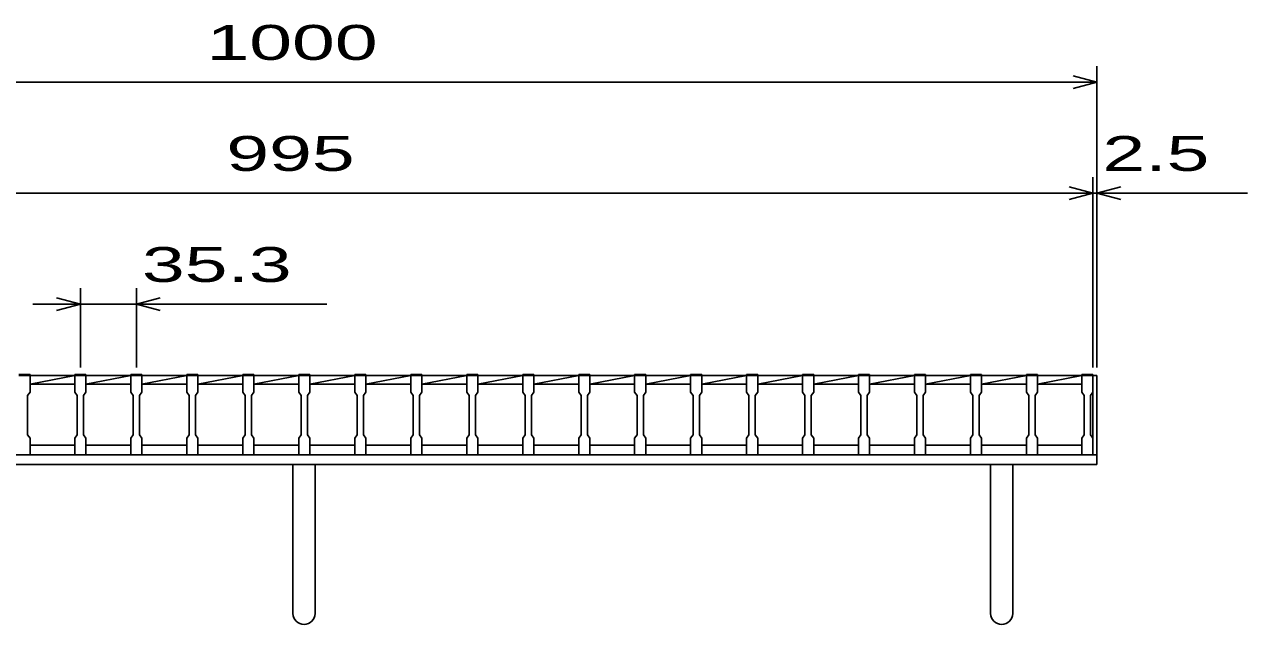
# Model space of a CAD drawing. Units: millimetres, scale not verified. Extents: x -1820 to 1731, y -1282 to 1054.
# Drawn here: x -1098 to -326, y -620 to -241 of the extents above; entities that cross this region are included whole.
import ezdxf
from ezdxf.enums import TextEntityAlignment as Align

# ---------------------------------------------------------------- set-up
doc = ezdxf.new("R2010")
doc.units = ezdxf.units.MM
doc.header["$LTSCALE"] = 10
for name, color, linetype, lineweight in [('16', 3, 'Continuous', 25), ('19', 6, 'Continuous', 25), ('22', 4, 'Continuous', 25)]:
    doc.layers.add(name, color=color, linetype=linetype, lineweight=lineweight)
doc.styles.add('ベクトル', font='')
doc.styles.get('ベクトル').set_extended_font_data('ベクトル')

msp = doc.modelspace()

# ---------------------------------------------------------------- linework, layer by layer
at = {"layer": '16'}
for p, q in [((-1101.3, -461.8), (-1094.3, -461.8)), ((-1094.3, -462.5), (-1101.3, -462.5)), ((-1094.3, -461.8), (-1094.3, -462.5)), ((-1094.3, -473), (-1094.3, -462.5)), ((-1094.3, -462.5), (-1066, -462.5)), ((-1094.3, -468), (-1066, -462.5)), ((-1066, -462.5), (-1066, -461.8)), ((-1066, -461.8), (-1059, -461.8)), ((-1066, -462.5), (-1066, -473)), ((-1059, -462.5), (-1066, -462.5)), ((-1059, -461.8), (-1059, -462.5)), ((-1059, -473), (-1059, -462.5)), ((-1059, -462.5), (-1030.7, -462.5)), ((-1059, -468), (-1030.7, -462.5)), ((-1030.7, -462.5), (-1030.7, -461.8)), ((-1030.7, -461.8), (-1023.7, -461.8)), ((-1030.7, -462.5), (-1030.7, -473)), ((-1023.7, -462.5), (-1030.7, -462.5)), ((-1023.7, -461.8), (-1023.7, -462.5)), ((-1023.7, -473), (-1023.7, -462.5)), ((-1023.7, -462.5), (-995.4, -462.5)), ((-1023.7, -468), (-995.4, -462.5)), ((-995.4, -462.5), (-995.4, -461.8)), ((-995.4, -461.8), (-988.4, -461.8)), ((-995.4, -462.5), (-995.4, -473)), ((-988.4, -462.5), (-995.4, -462.5)), ((-988.4, -461.8), (-988.4, -462.5)), ((-988.4, -473), (-988.4, -462.5)), ((-988.4, -462.5), (-960.1, -462.5)), ((-988.4, -468), (-960.1, -462.5)), ((-960.1, -462.5), (-960.1, -461.8)), ((-960.1, -461.8), (-953.1, -461.8)), ((-960.1, -462.5), (-960.1, -473)), ((-953.1, -462.5), (-960.1, -462.5)), ((-953.1, -461.8), (-953.1, -462.5)), ((-953.1, -473), (-953.1, -462.5)), ((-953.1, -462.5), (-924.8, -462.5)), ((-953.1, -468), (-924.8, -462.5)), ((-924.8, -462.5), (-924.8, -461.8)), ((-924.8, -461.8), (-917.8, -461.8)), ((-924.8, -462.5), (-924.8, -473)), ((-917.8, -462.5), (-924.8, -462.5)), ((-917.8, -461.8), (-917.8, -462.5)), ((-917.8, -473), (-917.8, -462.5)), ((-917.8, -462.5), (-889.5, -462.5)), ((-917.8, -468), (-889.5, -462.5)), ((-889.5, -462.5), (-889.5, -461.8)), ((-889.5, -461.8), (-882.5, -461.8)), ((-889.5, -462.5), (-889.5, -473)), ((-882.5, -462.5), (-889.5, -462.5)), ((-882.5, -461.8), (-882.5, -462.5)), ((-882.5, -473), (-882.5, -462.5)), ((-882.5, -462.5), (-854.2, -462.5)), ((-882.5, -468), (-854.2, -462.5)), ((-854.2, -462.5), (-854.2, -461.8)), ((-854.2, -461.8), (-847.2, -461.8)), ((-854.2, -462.5), (-854.2, -473)), ((-847.2, -462.5), (-854.2, -462.5)), ((-847.2, -461.8), (-847.2, -462.5)), ((-847.2, -473), (-847.2, -462.5)), ((-847.2, -462.5), (-818.9, -462.5)), ((-847.2, -468), (-818.9, -462.5)), ((-818.9, -462.5), (-818.9, -461.8)), ((-818.9, -461.8), (-811.9, -461.8)), ((-818.9, -462.5), (-818.9, -473)), ((-811.9, -462.5), (-818.9, -462.5)), ((-811.9, -461.8), (-811.9, -462.5)), ((-811.9, -473), (-811.9, -462.5)), ((-811.9, -462.5), (-783.6, -462.5)), ((-811.9, -468), (-783.6, -462.5)), ((-783.6, -462.5), (-783.6, -461.8)), ((-783.6, -461.8), (-776.6, -461.8)), ((-783.6, -462.5), (-783.6, -473)), ((-776.6, -462.5), (-783.6, -462.5)), ((-776.6, -461.8), (-776.6, -462.5)), ((-776.6, -473), (-776.6, -462.5)), ((-776.6, -462.5), (-748.3, -462.5)), ((-776.6, -468), (-748.3, -462.5)), ((-748.3, -462.5), (-748.3, -461.8)), ((-748.3, -461.8), (-741.3, -461.8)), ((-748.3, -462.5), (-748.3, -473)), ((-741.3, -462.5), (-748.3, -462.5)), ((-741.3, -461.8), (-741.3, -462.5)), ((-741.3, -473), (-741.3, -462.5)), ((-741.3, -462.5), (-713, -462.5)), ((-741.3, -468), (-713, -462.5)), ((-713, -462.5), (-713, -461.8)), ((-713, -461.8), (-706, -461.8)), ((-713, -462.5), (-713, -473)), ((-706, -462.5), (-713, -462.5)), ((-706, -461.8), (-706, -462.5)), ((-706, -473), (-706, -462.5)), ((-706, -462.5), (-677.7, -462.5)), ((-706, -468), (-677.7, -462.5)), ((-677.7, -462.5), (-677.7, -461.8)), ((-677.7, -461.8), (-670.7, -461.8)), ((-677.7, -462.5), (-677.7, -473)), ((-670.7, -462.5), (-677.7, -462.5)), ((-670.7, -461.8), (-670.7, -462.5)), ((-670.7, -473), (-670.7, -462.5)), ((-670.7, -462.5), (-642.4, -462.5)), ((-670.7, -468), (-642.4, -462.5)), ((-642.4, -462.5), (-642.4, -461.8)), ((-642.4, -461.8), (-635.4, -461.8)), ((-642.4, -462.5), (-642.4, -473)), ((-635.4, -462.5), (-642.4, -462.5)), ((-635.4, -461.8), (-635.4, -462.5)), ((-635.4, -473), (-635.4, -462.5)), ((-635.4, -462.5), (-607.1, -462.5)), ((-635.4, -468), (-607.1, -462.5)), ((-607.1, -462.5), (-607.1, -461.8)), ((-607.1, -461.8), (-600.1, -461.8)), ((-607.1, -462.5), (-607.1, -473)), ((-600.1, -462.5), (-607.1, -462.5)), ((-600.1, -461.8), (-600.1, -462.5)), ((-600.1, -473), (-600.1, -462.5)), ((-600.1, -462.5), (-571.8, -462.5)), ((-600.1, -468), (-571.8, -462.5)), ((-571.8, -462.5), (-571.8, -461.8)), ((-571.8, -461.8), (-564.8, -461.8)), ((-571.8, -462.5), (-571.8, -473)), ((-564.8, -462.5), (-571.8, -462.5)), ((-564.8, -461.8), (-564.8, -462.5)), ((-564.8, -473), (-564.8, -462.5)), ((-564.8, -462.5), (-536.5, -462.5)), ((-564.8, -468), (-536.5, -462.5)), ((-536.5, -462.5), (-536.5, -461.8)), ((-536.5, -461.8), (-529.5, -461.8)), ((-536.5, -462.5), (-536.5, -473)), ((-529.5, -462.5), (-536.5, -462.5)), ((-529.5, -461.8), (-529.5, -462.5)), ((-529.5, -473), (-529.5, -462.5)), ((-529.5, -462.5), (-501.2, -462.5)), ((-529.5, -468), (-501.2, -462.5)), ((-501.2, -462.5), (-501.2, -461.8)), ((-501.2, -461.8), (-494.2, -461.8)), ((-501.2, -462.5), (-501.2, -473)), ((-494.2, -462.5), (-501.2, -462.5)), ((-494.2, -461.8), (-494.2, -462.5)), ((-494.2, -473), (-494.2, -462.5)), ((-494.2, -462.5), (-465.9, -462.5)), ((-494.2, -468), (-465.9, -462.5)), ((-465.9, -462.5), (-465.9, -461.8)), ((-465.9, -461.8), (-458.9, -461.8)), ((-465.9, -462.5), (-465.9, -473)), ((-458.9, -462.5), (-465.9, -462.5)), ((-458.9, -461.8), (-458.9, -462.5)), ((-458.9, -473), (-458.9, -462.5)), ((-458.9, -462.5), (-431, -462.5)), ((-458.9, -468), (-431, -462.58)), ((-431, -462.5), (-431, -461.8)), ((-431, -461.8), (-424, -461.8)), ((-431, -462.5), (-431, -473)), ((-424, -462.5), (-431, -462.5)), ((-424, -461.8), (-424, -462.5)), ((-424, -473), (-424, -462.5)), ((-424, -506.5), (-424, -462.5)), ((-1094.3, -468), (-1066, -468)), ((-1059, -468), (-1030.7, -468)), ((-1023.7, -468), (-995.4, -468)), ((-988.4, -468), (-960.1, -468)), ((-953.1, -468), (-924.8, -468)), ((-917.8, -468), (-889.5, -468)), ((-882.5, -468), (-854.2, -468)), ((-847.2, -468), (-818.9, -468)), ((-811.9, -468), (-783.6, -468)), ((-776.6, -468), (-748.3, -468)), ((-741.3, -468), (-713, -468)), ((-706, -468), (-677.7, -468)), ((-670.7, -468), (-642.4, -468)), ((-635.4, -468), (-607.1, -468)), ((-600.1, -468), (-571.8, -468)), ((-564.8, -468), (-536.5, -468)), ((-529.5, -468), (-501.2, -468)), ((-494.2, -468), (-465.9, -468)), ((-458.9, -468), (-431, -468)), ((-1095.8, -475), (-1094.3, -473)), ((-1095.8, -500), (-1095.8, -475)), ((-1066, -473), (-1064.5, -475)), ((-1064.5, -475), (-1064.5, -500)), ((-1060.5, -475), (-1059, -473)), ((-1060.5, -500), (-1060.5, -475)), ((-1030.7, -473), (-1029.2, -475)), ((-1029.2, -475), (-1029.2, -500)), ((-1025.2, -475), (-1023.7, -473)), ((-1025.2, -500), (-1025.2, -475)), ((-995.4, -473), (-993.9, -475)), ((-993.9, -475), (-993.9, -500)), ((-989.9, -475), (-988.4, -473)), ((-989.9, -500), (-989.9, -475)), ((-960.1, -473), (-958.6, -475)), ((-958.6, -475), (-958.6, -500)), ((-954.6, -475), (-953.1, -473)), ((-954.6, -500), (-954.6, -475)), ((-924.8, -473), (-923.3, -475)), ((-923.3, -475), (-923.3, -500)), ((-919.3, -475), (-917.8, -473)), ((-919.3, -500), (-919.3, -475)), ((-889.5, -473), (-888, -475)), ((-888, -475), (-888, -500)), ((-884, -475), (-882.5, -473)), ((-884, -500), (-884, -475)), ((-854.2, -473), (-852.7, -475)), ((-852.7, -475), (-852.7, -500)), ((-848.7, -475), (-847.2, -473)), ((-848.7, -500), (-848.7, -475)), ((-818.9, -473), (-817.4, -475)), ((-817.4, -475), (-817.4, -500)), ((-813.4, -475), (-811.9, -473)), ((-813.4, -500), (-813.4, -475)), ((-783.6, -473), (-782.1, -475)), ((-782.1, -475), (-782.1, -500)), ((-778.1, -475), (-776.6, -473)), ((-778.1, -500), (-778.1, -475)), ((-748.3, -473), (-746.8, -475)), ((-746.8, -475), (-746.8, -500)), ((-742.8, -475), (-741.3, -473)), ((-742.8, -500), (-742.8, -475)), ((-713, -473), (-711.5, -475)), ((-711.5, -475), (-711.5, -500)), ((-707.5, -475), (-706, -473)), ((-707.5, -500), (-707.5, -475)), ((-677.7, -473), (-676.2, -475)), ((-676.2, -475), (-676.2, -500)), ((-672.2, -475), (-670.7, -473)), ((-672.2, -500), (-672.2, -475)), ((-642.4, -473), (-640.9, -475)), ((-640.9, -475), (-640.9, -500)), ((-636.9, -475), (-635.4, -473)), ((-636.9, -500), (-636.9, -475)), ((-607.1, -473), (-605.6, -475)), ((-605.6, -475), (-605.6, -500)), ((-601.6, -475), (-600.1, -473)), ((-601.6, -500), (-601.6, -475)), ((-571.8, -473), (-570.3, -475)), ((-570.3, -475), (-570.3, -500)), ((-566.3, -475), (-564.8, -473)), ((-566.3, -500), (-566.3, -475)), ((-536.5, -473), (-535, -475)), ((-535, -475), (-535, -500)), ((-531, -475), (-529.5, -473)), ((-531, -500), (-531, -475)), ((-501.2, -473), (-499.7, -475)), ((-499.7, -475), (-499.7, -500)), ((-495.7, -475), (-494.2, -473)), ((-495.7, -500), (-495.7, -475)), ((-465.9, -473), (-464.4, -475)), ((-464.4, -475), (-464.4, -500)), ((-460.4, -475), (-458.9, -473)), ((-460.4, -500), (-460.4, -475)), ((-431, -473), (-429.5, -475)), ((-429.5, -475), (-429.5, -500)), ((-425.5, -475), (-424, -473)), ((-425.5, -500), (-425.5, -475)), ((-1094.3, -502), (-1095.8, -500)), ((-1064.5, -500), (-1066, -502)), ((-1059, -502), (-1060.5, -500)), ((-1029.2, -500), (-1030.7, -502)), ((-1023.7, -502), (-1025.2, -500)), ((-993.9, -500), (-995.4, -502)), ((-988.4, -502), (-989.9, -500)), ((-958.6, -500), (-960.1, -502)), ((-953.1, -502), (-954.6, -500)), ((-923.3, -500), (-924.8, -502)), ((-917.8, -502), (-919.3, -500)), ((-888, -500), (-889.5, -502)), ((-882.5, -502), (-884, -500)), ((-852.7, -500), (-854.2, -502)), ((-847.2, -502), (-848.7, -500)), ((-817.4, -500), (-818.9, -502)), ((-811.9, -502), (-813.4, -500)), ((-782.1, -500), (-783.6, -502)), ((-776.6, -502), (-778.1, -500)), ((-746.8, -500), (-748.3, -502)), ((-741.3, -502), (-742.8, -500)), ((-711.5, -500), (-713, -502)), ((-706, -502), (-707.5, -500)), ((-676.2, -500), (-677.7, -502)), ((-670.7, -502), (-672.2, -500)), ((-640.9, -500), (-642.4, -502)), ((-635.4, -502), (-636.9, -500)), ((-605.6, -500), (-607.1, -502)), ((-600.1, -502), (-601.6, -500)), ((-570.3, -500), (-571.8, -502)), ((-564.8, -502), (-566.3, -500)), ((-535, -500), (-536.5, -502)), ((-529.5, -502), (-531, -500)), ((-499.7, -500), (-501.2, -502)), ((-494.2, -502), (-495.7, -500)), ((-464.4, -500), (-465.9, -502)), ((-458.9, -502), (-460.4, -500)), ((-429.5, -500), (-431, -502)), ((-424, -502), (-425.5, -500)), ((-1094.3, -512.5), (-1094.3, -502)), ((-1094.3, -506.5), (-1066, -506.5)), ((-1066, -502), (-1066, -512.5)), ((-1059, -512.5), (-1059, -502)), ((-1059, -506.5), (-1030.7, -506.5)), ((-1030.7, -502), (-1030.7, -512.5)), ((-1023.7, -512.5), (-1023.7, -502)), ((-1023.7, -506.5), (-995.4, -506.5)), ((-995.4, -502), (-995.4, -512.5)), ((-988.4, -512.5), (-988.4, -502)), ((-988.4, -506.5), (-960.1, -506.5)), ((-960.1, -502), (-960.1, -512.5)), ((-953.1, -512.5), (-953.1, -502)), ((-953.1, -506.5), (-924.8, -506.5)), ((-924.8, -502), (-924.8, -512.5)), ((-917.8, -512.5), (-917.8, -502)), ((-917.8, -506.5), (-889.5, -506.5)), ((-889.5, -502), (-889.5, -512.5)), ((-882.5, -512.5), (-882.5, -502)), ((-882.5, -506.5), (-854.2, -506.5)), ((-854.2, -502), (-854.2, -512.5)), ((-847.2, -512.5), (-847.2, -502)), ((-847.2, -506.5), (-818.9, -506.5)), ((-818.9, -502), (-818.9, -512.5)), ((-811.9, -512.5), (-811.9, -502)), ((-811.9, -506.5), (-783.6, -506.5)), ((-783.6, -502), (-783.6, -512.5)), ((-776.6, -512.5), (-776.6, -502)), ((-776.6, -506.5), (-748.3, -506.5)), ((-748.3, -502), (-748.3, -512.5)), ((-741.3, -512.5), (-741.3, -502)), ((-741.3, -506.5), (-713, -506.5)), ((-713, -502), (-713, -512.5)), ((-706, -512.5), (-706, -502)), ((-706, -506.5), (-677.7, -506.5)), ((-677.7, -502), (-677.7, -512.5)), ((-670.7, -512.5), (-670.7, -502)), ((-670.7, -506.5), (-642.4, -506.5)), ((-642.4, -502), (-642.4, -512.5)), ((-635.4, -512.5), (-635.4, -502)), ((-635.4, -506.5), (-607.1, -506.5)), ((-607.1, -502), (-607.1, -512.5)), ((-600.1, -512.5), (-600.1, -502)), ((-600.1, -506.5), (-571.8, -506.5)), ((-571.8, -502), (-571.8, -512.5)), ((-564.8, -512.5), (-564.8, -502)), ((-564.8, -506.5), (-536.5, -506.5)), ((-536.5, -502), (-536.5, -512.5)), ((-529.5, -512.5), (-529.5, -502)), ((-529.5, -506.5), (-501.2, -506.5)), ((-501.2, -502), (-501.2, -512.5)), ((-494.2, -512.5), (-494.2, -502)), ((-494.2, -506.5), (-465.9, -506.5)), ((-465.9, -502), (-465.9, -512.5)), ((-458.9, -512.5), (-458.9, -502)), ((-458.9, -506.5), (-431, -506.5)), ((-431, -502), (-431, -512.5)), ((-424, -512.5), (-424, -502)), ((-1101.3, -512.5), (-1094.3, -512.5)), ((-1066, -512.5), (-1059, -512.5)), ((-1030.7, -512.5), (-1023.7, -512.5)), ((-995.4, -512.5), (-988.4, -512.5)), ((-960.1, -512.5), (-953.1, -512.5)), ((-924.8, -512.5), (-917.8, -512.5)), ((-889.5, -512.5), (-882.5, -512.5)), ((-854.2, -512.5), (-847.2, -512.5)), ((-818.9, -512.5), (-811.9, -512.5)), ((-783.6, -512.5), (-776.6, -512.5)), ((-748.3, -512.5), (-741.3, -512.5)), ((-713, -512.5), (-706, -512.5)), ((-677.7, -512.5), (-670.7, -512.5)), ((-642.4, -512.5), (-635.4, -512.5)), ((-607.1, -512.5), (-600.1, -512.5)), ((-571.8, -512.5), (-564.8, -512.5)), ((-536.5, -512.5), (-529.5, -512.5)), ((-501.2, -512.5), (-494.2, -512.5)), ((-465.9, -512.5), (-458.9, -512.5)), ((-431, -512.5), (-424, -512.5))]:
    msp.add_line(p, q, dxfattribs=at)
at = {"layer": '19'}
for p, q in [((-424, -462.5), (-421.5, -462.5)), ((-421.5, -462.5), (-421.5, -512.5)), ((-1421.5, -512.5), (-421.5, -512.5)), ((-421.5, -512.5), (-421.5, -518.5)), ((-421.5, -518.5), (-1421.5, -518.5)), ((-928.5, -518.5), (-928.5, -612.5)), ((-914.5, -612.5), (-914.5, -518.5)), ((-488.5, -518.5), (-488.5, -612.5)), ((-474.5, -612.5), (-474.5, -518.5))]:
    msp.add_line(p, q, dxfattribs=at)
for centre in [(-921.5, -612.5), (-481.5, -612.5)]:
    msp.add_arc(centre, 7, 180, 0, dxfattribs=at)
at = {"layer": '22'}
for p, q in [((-421.5, -457.5), (-421.5, -267.5)), ((-1421.5, -277.5), (-421.5, -277.5)), ((-421.5, -277.5), (-436.5, -273.5)), ((-436.5, -281.5), (-421.5, -277.5)), ((-424, -457.5), (-424, -337.5)), ((-421.5, -457.5), (-421.5, -337.5)), ((-424, -347.5), (-439, -343.5)), ((-421.5, -347.5), (-406.5, -343.5)), ((-1419, -347.5), (-424, -347.5)), ((-439, -351.5), (-424, -347.5)), ((-424, -347.5), (-421.5, -347.5)), ((-406.5, -351.5), (-421.5, -347.5)), ((-421.5, -347.5), (-326.5, -347.5)), ((-1062.5, -457.5), (-1062.5, -407.5)), ((-1027.2, -407.5), (-1027.2, -457.5)), ((-1062.5, -417.5), (-1077.5, -413.5)), ((-1027.2, -417.5), (-1012.2, -413.5)), ((-1062.5, -417.5), (-1092.5, -417.5)), ((-1077.5, -421.5), (-1062.5, -417.5)), ((-1062.5, -417.5), (-1027.2, -417.5)), ((-1012.2, -421.5), (-1027.2, -417.5)), ((-1027.2, -417.5), (-907.2, -417.5))]:
    msp.add_line(p, q, dxfattribs=at)

# ---------------------------------------------------------------- texts
at = {"layer": '22', "color": 2, "style": 'ベクトル', "width": 1.65}
for s, p in [(' 1000 ', (-996.5, -252.5)), (' 995 ', (-984, -322.5)), (' 2.5 ', (-431.5, -322.5)), (' 35.3 ', (-1037.2, -392.5))]:
    msp.add_text(s, height=21.99, dxfattribs=at).set_placement(p, align=Align.MIDDLE_LEFT)

doc.saveas('drawing.dxf')
